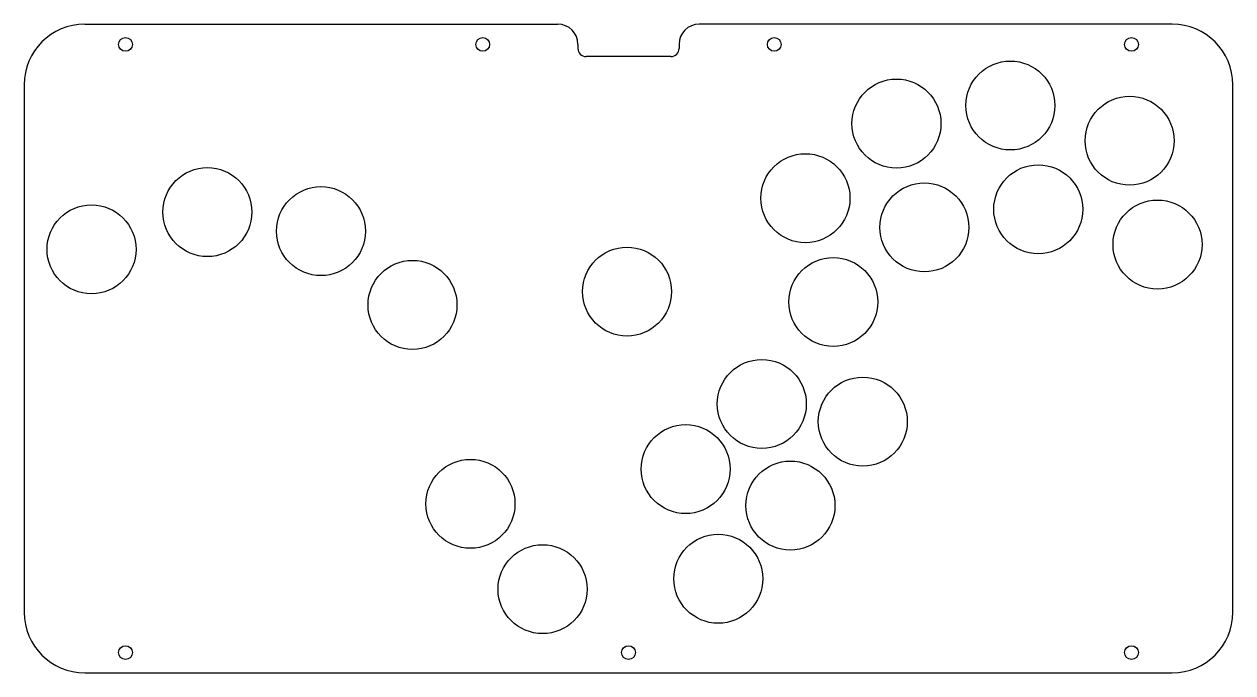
# Model space of a CAD drawing. Header units: inches. Extents: x 0 to 299, y 0 to 160.
import ezdxf

# ---------------------------------------------------------------- set-up
doc = ezdxf.new("R2010")
doc.units = ezdxf.units.IN
doc.header["$MEASUREMENT"] = 0

msp = doc.modelspace()

# ---------------------------------------------------------------- linework, layer by layer
for p, q in [((15, 160.4), (131.9, 160.4)), ((283.8, 160.4), (166.9, 160.4)), ((136.9, 155.4), (136.9, 154.4)), ((161.9, 155.4), (161.9, 154.4)), ((159.9, 152.4), (138.9, 152.4)), ((0, 145.4), (0, 15)), ((298.8, 15), (298.8, 145.4)), ((15, 0), (283.8, 0))]:
    msp.add_line(p, q)
for centre, radius in [((25.05, 155.4), 1.7), ((113.35, 155.4), 1.7), ((185.45, 155.4), 1.7), ((273.75, 155.4), 1.7), ((243.81, 140.29), 11), ((215.65, 135.82), 11), ((273.29, 131.58), 11), ((193.14, 117.37), 11), ((250.7, 114.62), 11), ((45.29, 113.93), 11), ((73.38, 109.22), 11), ((222.54, 110.15), 11), ((280.18, 105.91), 11), ((16.65, 104.72), 11), ((149.03, 94.27), 11), ((96, 90.98), 11), ((200.03, 91.7), 11), ((182.36, 66.49), 11), ((207.33, 62.12), 11), ((163.53, 50.38), 11), ((110.33, 41.79), 11), ((189.43, 41.36), 11), ((171.6, 23.26), 11), ((128.16, 20.69), 11), ((25.05, 5), 1.7), ((149.4, 5), 1.7), ((273.75, 5), 1.7)]:
    msp.add_circle(centre, radius)
for centre, radius, start, end in [((15, 145.4), 15, 90, 180), ((131.9, 155.4), 5, 0, 90), ((166.9, 155.4), 5, 90, 180), ((283.8, 145.4), 15, 0, 90), ((138.9, 154.4), 2, 180, 270), ((159.9, 154.4), 2, 270, 0), ((15, 15), 15, 180, 270), ((283.8, 15), 15, 270, 0)]:
    msp.add_arc(centre, radius, start, end)

doc.saveas('drawing.dxf')
